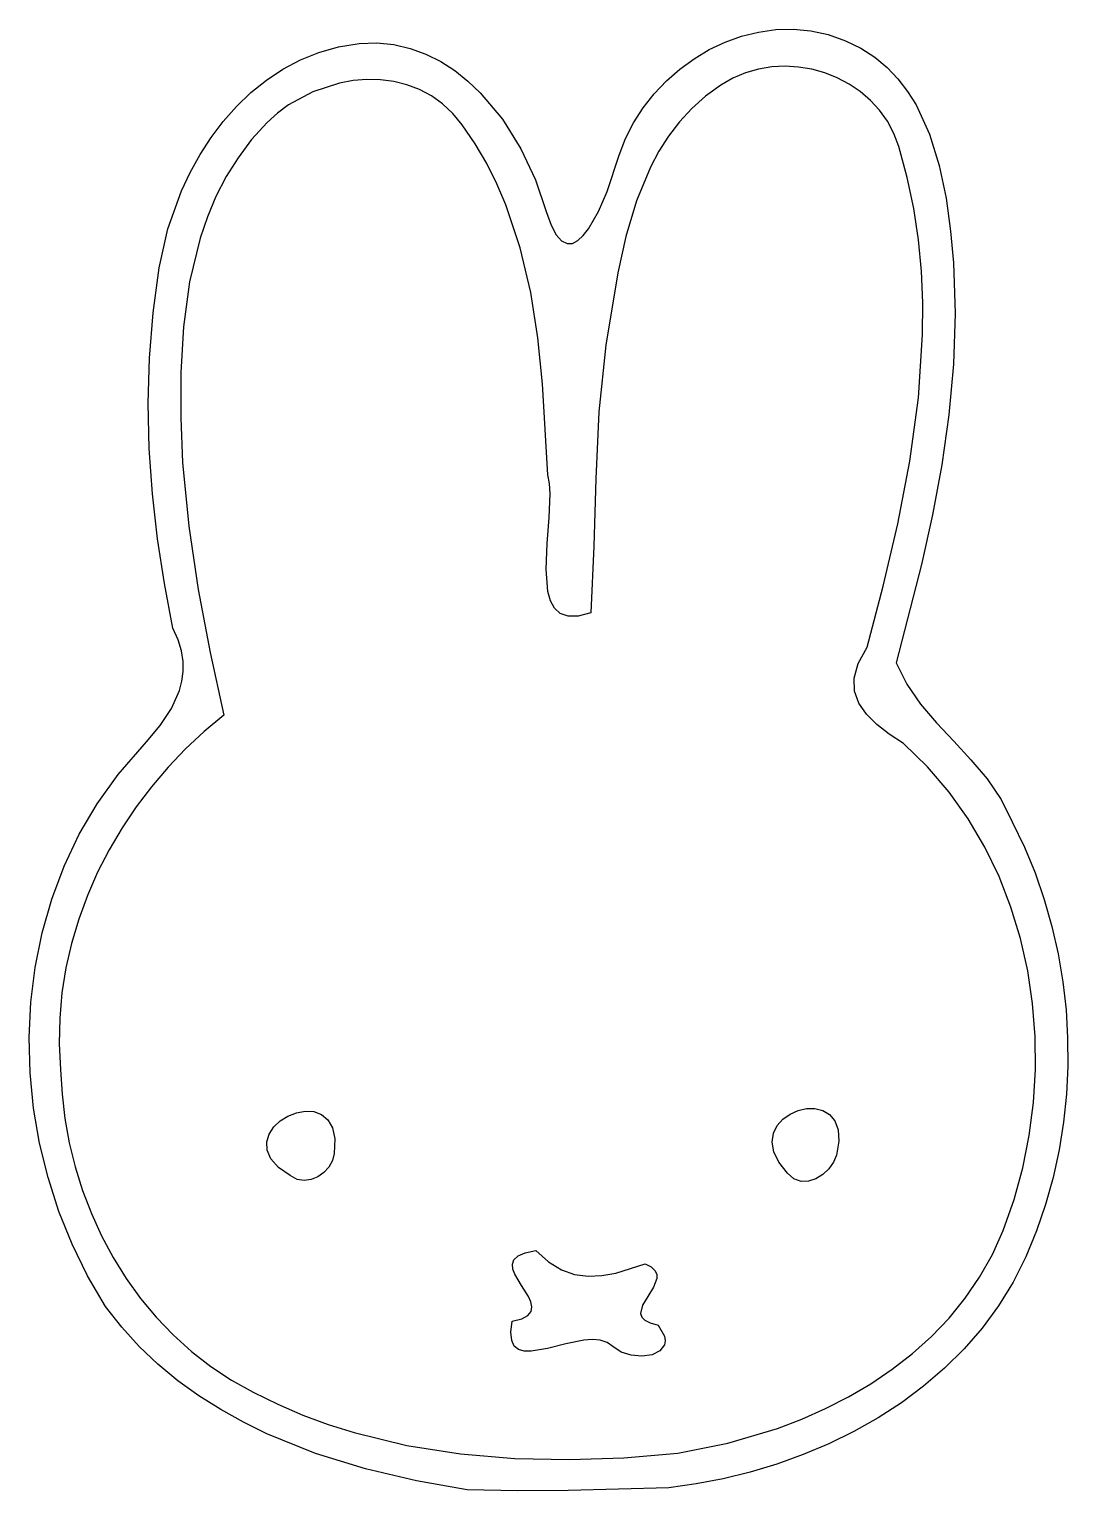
# Model space of a CAD drawing. Extents: x 70 to 188, y 47 to 212.
import ezdxf

# ---------------------------------------------------------------- set-up
doc = ezdxf.new("R2010")
doc.units = 0

msp = doc.modelspace()

# ---------------------------------------------------------------- linework, layer by layer
at = {"layer": 'Image', "color": 7}
for points in [[(119.767903, 46.789559), (114.029732, 47.785262), (108.276992, 49.140987), (102.606458, 50.904752), (97.114908, 53.124575), (94.466495, 54.420514), (91.899119, 55.848474), (89.424877, 57.414458), (87.055867, 59.124468), (84.804186, 60.984507), (82.68193, 63.000576), (80.701197, 65.178678), (78.874084, 67.524815), (76.854004, 70.966797), (75.093795, 74.55547), (73.598044, 78.26842), (72.371339, 82.08324), (71.418265, 85.977517), (70.74341, 89.928841), (70.35136, 93.914802), (70.246703, 97.912989), (70.434024, 101.900991), (70.917912, 105.856399), (71.702952, 109.756801), (72.793732, 113.579787), (74.194838, 117.302946), (75.910857, 120.903868), (77.946375, 124.360143), (80.305981, 127.649359), (83.524926, 131.33911), (85.042434, 133.197724), (86.325006, 135.11816), (87.242424, 137.139916), (87.523507, 138.201132), (87.664468, 139.30249), (87.649031, 140.448927), (87.460919, 141.64538), (87.083853, 142.896786), (86.501557, 144.208083), (85.531174, 149.24086), (84.752263, 154.308036), (84.179721, 159.400722), (83.82845, 164.510027), (83.713348, 169.627064), (83.849315, 174.742943), (84.251251, 179.848774), (84.934056, 184.935669), (85.929686, 189.335683), (87.483494, 193.651835), (88.464215, 195.736784), (89.577879, 197.750753), (90.822286, 199.677072), (92.195236, 201.499068), (93.694527, 203.200071), (95.317961, 204.76341), (97.063336, 206.172413), (98.928452, 207.410408), (100.911108, 208.460725), (103.009105, 209.306692), (105.220241, 209.931638), (107.542316, 210.318892), (109.558499, 210.378896), (111.493102, 210.185174), (113.343781, 209.756424), (115.108191, 209.111343), (116.783988, 208.268631), (118.368829, 207.246983), (119.860367, 206.065099), (121.25626, 204.741676), (123.75173, 201.745005), (125.836484, 198.406553), (127.491769, 194.875904), (128.698828, 191.30264), (129.26141, 189.757117), (129.847239, 188.667474), (130.450045, 187.991575), (131.063556, 187.687285), (131.681502, 187.712471), (132.297611, 188.024997), (132.905613, 188.582729), (133.499235, 189.343533), (134.618259, 191.305815), (135.604515, 193.574767), (136.978048, 197.684371), (137.69397, 199.558468), (138.599056, 201.347469), (139.677958, 203.039167), (140.915329, 204.621355), (142.295822, 206.081824), (143.804089, 207.408367), (145.424783, 208.588777), (147.142556, 209.610845), (148.942061, 210.462365), (150.807951, 211.131127), (152.724878, 211.604926), (154.677495, 211.871552), (156.650454, 211.918799), (158.628408, 211.734458), (160.59601, 211.306322), (162.537912, 210.622183), (164.287061, 209.77644), (165.855396, 208.765455), (167.253526, 207.603955), (168.492062, 206.306671), (169.581615, 204.888331), (170.532795, 203.363664), (172.062484, 200.054268), (173.166014, 196.496316), (173.928273, 192.80764), (174.434147, 189.106072), (174.768523, 185.509447), (174.949959, 179.769011), (174.759446, 174.044284), (174.241568, 168.34013), (173.440907, 162.661415), (172.402046, 157.013004), (171.16957, 151.399762), (168.302101, 140.298245), (169.486543, 137.864062), (171.043239, 135.618509), (172.851043, 133.493674), (174.78881, 131.42165), (176.735397, 129.334526), (178.569657, 127.164392), (180.170446, 124.84334), (181.41662, 122.30346), (182.792955, 119.452524), (184.000523, 116.523198), (185.038904, 113.52591), (185.907681, 110.471089), (186.606432, 107.369166), (187.13474, 104.230568), (187.492184, 101.065726), (187.678345, 97.885068), (187.692805, 94.699025), (187.535143, 91.518024), (187.20494, 88.352496), (186.701776, 85.21287), (186.025234, 82.109575), (185.174892, 79.05304), (184.150333, 76.053694), (182.951136, 73.121968), (181.510802, 70.275828), (179.855186, 67.593865), (177.999493, 65.075595), (175.958929, 62.720534), (173.748698, 60.528199), (171.384005, 58.498106), (168.880057, 56.629771), (166.252058, 54.922712), (163.515213, 53.376444), (160.684728, 51.990485), (157.775808, 50.764349), (154.803657, 49.697555), (151.783483, 48.789619), (148.730489, 48.040056), (145.659881, 47.448384), (142.586864, 47.014118), (131.178035, 46.70721), (125.47156, 46.678734), (119.767903, 46.789559), (119.767903, 46.789559)], [(143.580373, 50.9238), (149.255591, 52.052694), (154.870701, 53.729245), (157.617136, 54.777478), (160.30225, 55.968132), (162.91061, 57.303039), (165.426786, 58.784035), (167.835345, 60.412955), (170.120857, 62.191634), (172.26789, 64.121908), (174.261012, 66.20561), (176.084792, 68.444576), (177.723799, 70.840642), (179.1626, 73.395641), (180.385765, 76.111409), (181.613046, 79.607706), (182.593087, 83.19662), (183.323681, 86.856687), (183.802621, 90.566445), (184.027699, 94.304429), (183.996708, 98.049176), (183.70744, 101.779222), (183.157689, 105.473103), (182.345246, 109.109356), (181.267904, 112.666517), (179.923457, 116.123123), (178.309696, 119.457711), (176.424415, 122.648815), (174.265405, 125.674973), (171.830459, 128.514722), (169.117371, 131.146596), (167.504605, 132.217466), (166.083056, 133.318533), (164.913923, 134.476625), (164.058407, 135.718574), (163.577706, 137.07121), (163.533022, 138.561361), (163.985554, 140.215858), (164.996501, 142.061532), (166.809907, 148.968241), (168.456822, 155.988872), (169.825358, 163.090472), (170.803627, 170.240088), (171.279739, 177.404766), (171.294521, 180.982456), (171.141806, 184.551555), (170.807607, 188.107942), (170.277939, 191.647499), (169.538815, 195.166108), (168.576249, 198.659648), (168.01896, 200.143173), (167.288027, 201.510416), (166.400652, 202.756259), (165.374036, 203.875586), (164.22538, 204.863279), (162.971884, 205.714221), (161.630751, 206.423295), (160.21918, 206.985382), (158.754374, 207.395367), (157.253533, 207.648132), (155.733858, 207.738559), (154.21255, 207.661531), (152.706811, 207.411931), (151.233842, 206.984642), (149.810843, 206.374547), (148.455016, 205.576527), (146.722486, 204.336557), (145.16758, 202.959221), (143.778528, 201.456942), (142.543562, 199.842145), (141.450913, 198.127254), (140.488813, 196.324694), (138.909184, 192.506262), (137.710526, 188.486241), (136.79869, 184.364027), (135.458887, 176.210593), (134.680085, 168.658494), (134.309945, 161.074884), (134.089431, 153.486606), (133.759507, 145.920504), (132.331705, 145.555603), (131.188515, 145.548888), (130.301061, 145.861888), (129.640466, 146.456133), (129.177851, 147.293152), (128.88434, 148.334475), (128.68912, 150.876151), (128.823787, 153.773396), (129.057322, 156.718447), (129.158707, 159.403538), (129.08765, 160.552424), (128.896924, 161.520907), (128.308614, 171.820294), (127.772153, 177.010588), (126.958513, 182.152553), (125.780965, 187.189641), (124.15278, 192.065303), (123.142595, 194.424929), (121.987227, 196.722993), (120.675834, 198.952427), (119.197576, 201.106162), (118.155676, 202.394966), (116.994302, 203.486709), (115.72946, 204.387267), (114.377158, 205.102517), (112.953402, 205.638337), (111.4742, 206.000603), (109.95556, 206.195192), (108.413487, 206.227982), (106.86399, 206.104849), (105.323076, 205.831671), (102.331024, 204.858686), (99.565388, 203.356042), (98.307495, 202.420791), (97.154227, 201.370756), (95.400908, 199.440864), (93.860554, 197.39765), (92.520556, 195.251932), (91.368309, 193.01453), (90.391205, 190.696264), (89.576639, 188.307952), (88.384692, 183.36447), (87.691615, 178.270639), (87.396554, 173.113013), (87.398658, 167.978149), (87.597073, 162.9526), (88.294547, 155.733755), (89.361463, 148.563917), (90.706103, 141.437627), (92.236751, 134.349424), (90.029967, 132.511345), (87.93004, 130.549311), (85.944202, 128.470919), (84.079685, 126.283765), (82.343724, 123.995445), (80.743551, 121.613553), (79.286399, 119.145688), (77.979501, 116.599443), (76.83009, 113.982416), (75.845399, 111.302203), (75.032662, 108.566398), (74.399111, 105.782599), (73.951979, 102.9584), (73.698499, 100.101399), (73.645906, 97.21919), (73.80143, 94.319371), (73.953347, 91.535354), (74.279913, 88.763263), (74.778271, 86.014899), (75.445565, 83.302066), (76.278938, 80.636567), (77.275534, 78.030204), (78.432495, 75.49478), (79.746966, 73.042099), (81.216089, 70.683962), (82.837008, 68.432173), (84.606866, 66.298535), (86.522808, 64.294851), (88.581975, 62.432923), (90.781511, 60.724554), (93.118561, 59.181548), (95.590266, 57.815706), (98.360445, 56.452622), (101.187015, 55.242543), (104.064439, 54.179322), (106.987182, 53.256809), (112.946491, 51.809315), (119.02066, 50.850871), (125.165412, 50.332288), (131.336468, 50.204375), (137.489548, 50.417942), (143.580373, 50.9238), (143.580373, 50.9238)], [(99.769759, 82.31121), (98.424194, 83.24443), (97.569459, 84.209872), (97.1477, 85.178433), (97.101065, 86.121011), (97.371697, 87.0085), (97.901743, 87.8118), (98.63335, 88.501807), (99.508662, 89.049417), (100.469825, 89.425527), (101.458986, 89.601036), (102.41829, 89.546838), (103.289884, 89.233832), (104.015912, 88.632914), (104.538521, 87.714982), (104.799857, 86.450931), (104.742065, 84.81166), (104.526751, 84.013733), (104.122012, 83.283203), (103.564528, 82.655711), (102.89098, 82.166896), (102.138048, 81.852398), (101.342414, 81.747857), (100.540758, 81.888915), (99.769759, 82.31121), (99.769759, 82.31121)], [(155.997076, 82.580302), (154.999243, 83.831838), (154.440709, 85.013071), (154.26575, 86.106938), (154.418643, 87.096378), (154.843664, 87.964327), (155.485088, 88.693724), (156.287191, 89.267506), (157.194249, 89.668611), (158.150539, 89.879975), (159.100336, 89.884537), (159.987917, 89.665235), (160.757557, 89.205005), (161.353531, 88.486785), (161.720118, 87.493513), (161.801591, 86.208127), (161.542228, 84.613564), (161.205697, 83.818388), (160.67425, 83.073806), (159.9944, 82.431809), (159.212661, 81.944389), (158.375545, 81.663537), (157.529567, 81.641244), (156.721239, 81.929502), (155.997076, 82.580302), (155.997076, 82.580302)], [(136.252943, 62.987118), (135.605449, 63.454271), (134.825832, 63.70239), (133.940578, 63.77017), (132.976172, 63.696306), (130.915853, 63.278423), (128.856762, 62.758298), (127.01079, 62.445486), (126.233939, 62.463559), (125.589826, 62.649545), (125.104937, 63.042137), (124.805758, 63.68003), (124.718776, 64.601919), (124.870476, 65.846499), (125.938938, 66.134535), (126.629157, 66.510979), (126.99639, 66.962948), (127.095896, 67.477559), (126.982936, 68.041931), (126.712766, 68.643181), (125.921837, 69.904788), (125.165181, 71.159324), (124.937852, 71.751734), (124.884868, 72.30373), (125.061488, 72.802429), (125.52297, 73.234949), (126.324574, 73.588409), (127.521558, 73.849925), (128.959086, 72.55182), (130.423859, 71.66616), (131.917636, 71.145073), (133.442175, 70.940683), (134.999236, 71.005117), (136.590577, 71.290502), (139.883135, 72.332624), (140.579293, 71.987962), (141.006939, 71.594764), (141.206372, 71.160906), (141.217888, 70.694263), (140.838361, 69.694129), (140.190736, 68.65737), (139.597394, 67.646994), (139.380713, 66.72601), (139.514364, 66.31873), (139.863073, 65.957426), (140.467137, 65.649974), (141.366853, 65.404251), (142.075269, 64.15746), (142.161595, 63.637063), (142.094664, 63.184965), (141.577025, 62.484569), (140.674343, 62.054071), (139.538604, 61.891276), (138.321799, 61.993984), (137.175916, 62.359998), (136.252943, 62.987118), (136.252943, 62.987118)]]:
    msp.add_lwpolyline(points, dxfattribs=at)

doc.saveas('drawing.dxf')
